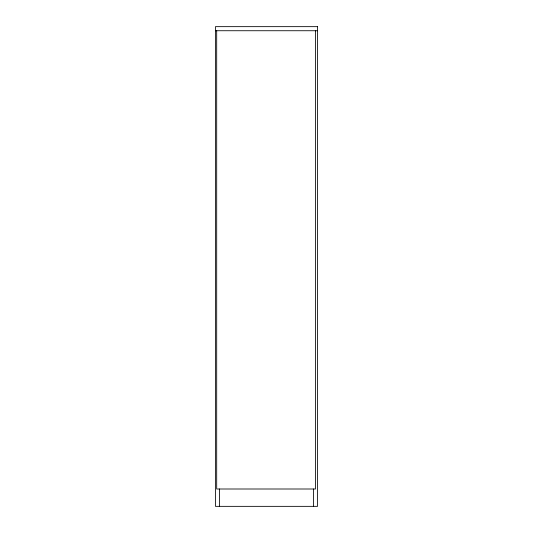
<?xml version="1.0" encoding="UTF-8"?>
<svg xmlns="http://www.w3.org/2000/svg" width="533" height="533" viewBox="0 0 533 533"><rect width="100%" height="100%" fill="white"/><g stroke="black" fill="none" stroke-linecap="round" stroke-linejoin="round"><path stroke-width="0.8" d="M215.465 30.734L317.535 30.734M315.489 30.734L315.489 489.001L216.691 489.001L216.691 30.734M313.451 489.001L313.451 506.35M219.549 489.001L219.549 506.35M317.535 26.65L215.465 26.65L215.465 506.35L317.535 506.35L317.535 26.65"/></g></svg>
